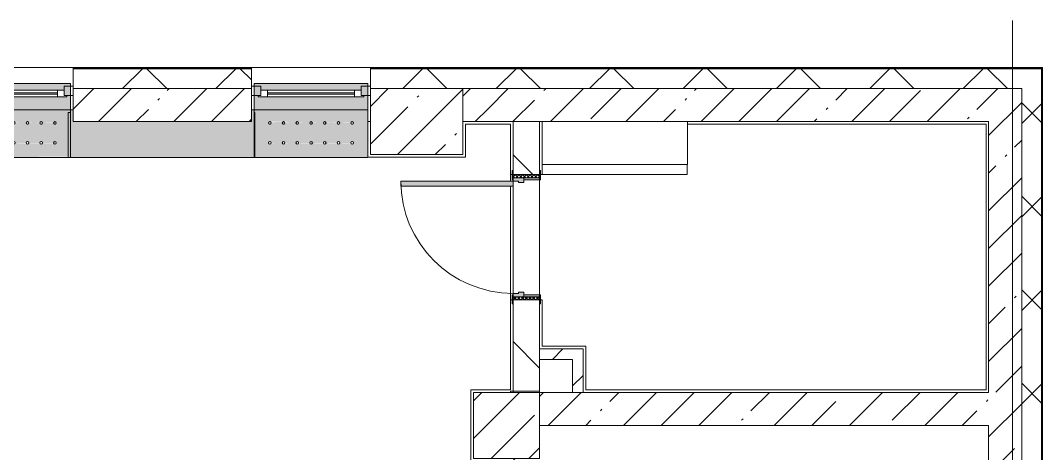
# Model space of a CAD drawing. Header units: millimetres. Extents: x 63482 to 319368, y -8553 to 29000.
# Drawn here: x 252289 to 260027, y 18638 to 21915 of the extents above; entities that cross this region are included whole.
import ezdxf

# ---------------------------------------------------------------- set-up
doc = ezdxf.new("R2010")
doc.units = ezdxf.units.MM
for name, color, linetype, lineweight, true_color in [('A-DOOR-3', 7, 'Continuous', 5, 0xaaaaaa), ('A-DOOR-4', 7, 'Continuous', 5, 0xe2e2e2), ('A-DOOR-FRAM-2', 7, 'Continuous', 5, 0xe2e2e2), ('A-DOOR-FRAM-3', 7, 'Continuous', 5, 0xaaaaaa), ('A-FLOR-2', 7, 'Continuous', 5, 0xaaaaaa), ('Знаки-2', 7, 'Continuous', 5, 0xd7cfbf)]:
    doc.layers.add(name, color=color, linetype=linetype, lineweight=lineweight, true_color=true_color)
for name, color, linetype, lineweight in [('A-GLAZ-2', 7, 'Continuous', 5), ('A-WALL', 7, 'Continuous', 9), ('A-WALL-4', 7, 'Continuous', 5), ('I-WALL-2', 7, 'Continuous', 5), ('S-COLS', 7, 'Continuous', 5), ('Знаки', 7, 'Continuous', 5), ('Оси', 7, 'Continuous', 9)]:
    doc.layers.add(name, color=color, linetype=linetype, lineweight=lineweight)
pattern_1 = [(45, (134788.6, 0), (-285.1231, 285.1231), []), (45, (135073.7, 0), (-285.1231, 285.1231), [504.031, -100.806, 16.764, -84.042])]
pattern_2 = [(45, (134788.6, 0), (-353.5534, 353.5534), []), (135, (134788.6, 0), (-353.5534, -353.5534), [])]
pattern_3 = [(45, (134788.6, 0), (-176.7767, 176.7767), [])]

# ---------------------------------------------------------------- blocks, each defined once
blk = doc.blocks.new('120_Окно_СКБ_1Ст - 120_Окно_СКБ_1Ст 900х2500_h_ с форточкой-22876038-Общий план 3 этажа с размещением фрагментов 3_1-3_8')
at = {"layer": 'A-GLAZ-2'}
for p, q in [((-450, -127), (-450, -57)), ((-450, -57), (-380, -57)), ((-431, -57), (-450, -57)), ((-380, -57), (-380, -127)), ((380, -127), (380, -57)), ((380, -57), (450, -57)), ((450, -57), (429, -57)), ((450, -57), (450, -127)), ((-380, -127), (-450, -127)), ((-450, -127), (-431, -127)), ((-380, -127), (-400, -127)), ((-400, -127), (-400, -137)), ((-400, -137), (400, -137)), ((400, -137), (-400, -137)), ((380, -87), (-380, -87)), ((-380, -87), (-380, -127)), ((-330, -137), (-330, -87)), ((-330, -107), (330, -107)), ((330, -117), (-330, -117)), ((330, -137), (330, -87)), ((380, -127), (380, -87)), ((450, -127), (380, -127)), ((400, -127), (380, -127)), ((400, -137), (400, -127)), ((429, -127), (450, -127))]:
    blk.add_line(p, q, dxfattribs=at)
blk = doc.blocks.new('110_Дверь_СКБ_1Ст_Внутренняя1 - Д-8 950x2100h_охрана-V94-Общий план 3 этажа с размещением фрагментов 3_1-3_8')
at = {"layer": 'A-DOOR-3'}
h = blk.add_hatch(dxfattribs=at)
h.set_pattern_fill('FP_54', color=256, style=0, pattern_type=2)
h.set_pattern_definition([(135, (1826.41, 164.685), (-14.14214, -14.14214), []), (225, (1826.41, 164.685), (14.14214, -14.14214), [])])
h.paths.add_polyline_path([(487.5, 100), (462.5, 100), (462.5, -100), (487.5, -100)])
at = {"layer": 'A-DOOR-4'}
h = blk.add_hatch(color=256, dxfattribs=at)
h.paths.add_polyline_path([(-412.5, 100), (-437.5, 100), (-437.5, 20), (-402.5, 20), (-402.5, 60), (-412.5, 60)])
h.paths.add_polyline_path([(451.1, 100), (437.5, 100), (437.5, 60), (427.5, 60), (427.5, 20), (462.5, 20), (462.5, 100)])
at = {"layer": 'A-DOOR-FRAM-2'}
for points in [[(397.5, 950), (397.5, 100), (437.5, 100), (437.5, 950)], [(-492.5, 108), (-492.5, 100), (-422.5, 100), (-422.5, 108)], [(451.1, 108), (447.5, 108), (451.1, 100), (517.5, 100), (517.5, 108)], [(-422.5, 20), (-437.5, 20), (-437.5, -100), (-422.5, -100)], [(451.1, 20), (447.5, 20), (451.1, -100), (462.5, -100), (462.5, 20)], [(-492.5, -100), (-492.5, -108), (-422.5, -108), (-422.5, -100)], [(517.5, -100), (447.5, -100), (451.1, -108), (517.5, -108)]]:
    blk.add_hatch(color=256, dxfattribs=at).paths.add_polyline_path(points)
at = {"layer": 'A-DOOR-FRAM-3'}
h = blk.add_hatch(dxfattribs=at)
h.set_pattern_fill('FP_55', color=256, style=0, pattern_type=2)
h.set_pattern_definition([(45, (-296.384, 164.685), (-14.1421, 14.1421), []), (135, (-296.384, 164.685), (-14.1421, -14.1421), [])])
h.paths.add_polyline_path([(-437.5, 100), (-462.5, 100), (-462.5, -100), (-437.5, -100)])
at = {"layer": 'A-DOOR-3'}
for p, q in [((437.5, 950), (397.5, 950)), ((397.5, 950), (397.5, 100)), ((437.5, 100), (437.5, 950)), ((397.5, 100), (437.5, 100))]:
    blk.add_line(p, q, dxfattribs=at)
blk.add_arc((437.5, 100), 850, 90, 180, dxfattribs=at)
at = {"layer": 'A-DOOR-FRAM-3'}
for p, q in [((-422.5, 108), (-492.5, 108)), ((-492.5, 108), (-492.5, 100)), ((-492.5, 100), (-422.5, 100)), ((-437.5, 100), (-462.5, 100)), ((-462.5, 100), (-462.5, -100)), ((-412.5, 100), (-437.5, 100)), ((-437.5, 100), (-437.5, 20)), ((-437.5, -100), (-437.5, 100)), ((-422.5, 100), (-437.5, 100)), ((-437.5, 100), (-437.5, 99)), ((-437.5, 99), (-422.5, 99)), ((-422.5, 100), (-422.5, 108)), ((-422.5, 99), (-422.5, 100)), ((-412.5, 60), (-412.5, 100)), ((437.5, 100), (437.5, 60)), ((462.5, 100), (437.5, 100)), ((517.5, 108), (447.5, 108)), ((447.5, 108), (447.5, 100)), ((462.5, 100), (447.5, 100)), ((447.5, 100), (447.5, 99)), ((447.5, 100), (517.5, 100)), ((447.5, 99), (462.5, 99)), ((462.5, 20), (462.5, 100)), ((487.5, 100), (462.5, 100)), ((462.5, 100), (462.5, -100)), ((462.5, 99), (462.5, 100)), ((487.5, -100), (487.5, 100)), ((517.5, 100), (517.5, 108)), ((-437.5, 20), (-402.5, 20)), ((-422.5, 20), (-437.5, 20)), ((-437.5, 20), (-437.5, -100)), ((-422.5, -100), (-422.5, 20)), ((-402.5, 60), (-412.5, 60)), ((-402.5, 20), (-402.5, 60)), ((437.5, 60), (427.5, 60)), ((427.5, 60), (427.5, 20)), ((427.5, 20), (462.5, 20)), ((462.5, 20), (447.5, 20)), ((447.5, 20), (447.5, -100)), ((462.5, -100), (462.5, 20)), ((-422.5, -100), (-492.5, -100)), ((-492.5, -100), (-492.5, -108)), ((-492.5, -108), (-422.5, -108)), ((-462.5, -100), (-437.5, -100)), ((-437.5, -100), (-422.5, -100)), ((-422.5, -108), (-422.5, -100)), ((447.5, -100), (462.5, -100)), ((517.5, -100), (447.5, -100)), ((447.5, -100), (447.5, -108)), ((447.5, -108), (517.5, -108)), ((462.5, -100), (487.5, -100)), ((517.5, -108), (517.5, -100))]:
    blk.add_line(p, q, dxfattribs=at)
blk = doc.blocks.new('120_Окно_СКБ_1Ст - 120_Окно_СКБ_1Ст 900х2500_h_ с форточкой-V134-Общий план 3 этажа с размещением фрагментов 3_1-3_8')
at = {"layer": 'A-GLAZ-2'}
for p, q in [((-450, -127), (-450, -57)), ((-450, -57), (-380, -57)), ((-431, -57), (-450, -57)), ((-380, -57), (-380, -127)), ((380, -127), (380, -57)), ((380, -57), (450, -57)), ((450, -57), (429, -57)), ((450, -57), (450, -127)), ((-380, -127), (-450, -127)), ((-450, -127), (-431, -127)), ((-380, -127), (-400, -127)), ((-400, -127), (-400, -137)), ((-400, -137), (400, -137)), ((400, -137), (-400, -137)), ((380, -87), (-380, -87)), ((-380, -87), (-380, -127)), ((-330, -137), (-330, -87)), ((-330, -107), (330, -107)), ((330, -117), (-330, -117)), ((330, -137), (330, -87)), ((380, -127), (380, -87)), ((450, -127), (380, -127)), ((400, -127), (380, -127)), ((400, -137), (400, -127)), ((429, -127), (449.8, -127))]:
    blk.add_line(p, q, dxfattribs=at)
blk = doc.blocks.new('BSC_Колонна _Прямоугольная - 700х500-23282984-Общий план 3 этажа с размещением фрагментов 3_1-3_8')
at = {"layer": 'S-COLS'}
h = blk.add_hatch(dxfattribs=at)
h.set_pattern_fill('FP_92', color=256, style=0, pattern_type=2)
h.set_pattern_definition([(45, (-120500, -21150), (-285.1231, 285.1231), []), (45, (-120214.88, -21150), (-285.1231, 285.1231), [504.031, -100.806, 16.764, -84.042])])
h.paths.add_polyline_path([(-350, -250), (350, -250), (350, 250), (-350, 250), (-350, -120.9)])
for p, q in [((350, 250), (-350, 250)), ((-350, 250), (-350, -250)), ((350, -250), (350, 250)), ((-350, -250), (350, -250))]:
    blk.add_line(p, q, dxfattribs=at)
blk = doc.blocks.new('BSC_Колонна _Прямоугольная - 500х500-V161-Общий план 3 этажа с размещением фрагментов 3_1-3_8')
at = {"layer": 'S-COLS'}
h = blk.add_hatch(dxfattribs=at)
h.set_pattern_fill('FP_121', color=256, style=0, pattern_type=2)
h.set_pattern_definition([(45, (-121180, -18850), (-285.1231, 285.1231), []), (45, (-120894.88, -18850), (-285.1231, 285.1231), [504.031, -100.806, 16.764, -84.042])])
h.paths.add_polyline_path([(-250, -250), (250, -250), (250, 250), (-250, 250), (-250, -187.4)])
for p, q in [((250, 250), (-250, 250)), ((-250, 250), (-250, -250)), ((250, -250), (250, 250)), ((-250, -250), (250, -250))]:
    blk.add_line(p, q, dxfattribs=at)
blk = doc.blocks.new('Зашивка радиатора_ с перфорацией М1_1 - Зашивка радиатора_ с перфорацией М1_1-V283-Общий план 3 этажа с размещением фрагментов 3_1-3_8')
at = {"layer": 'Знаки-2'}
h = blk.add_hatch(color=256, dxfattribs=at)
h.paths.add_polyline_path([(401, 180), (430, 180), (430, 380), (-430, 380), (-430, 180), (381, 180)])
h.paths.add_polyline_path([(401, 279), (-399, 279), (-399, 289), (-379, 289), (-379, 329), (381, 329), (381, 289), (401, 289)])
h = blk.add_hatch(color=256, dxfattribs=at)
h.paths.add_polyline_path([(-430, -179.9), (412.2, -174.4), (412.2, 159.9), (430.2, 159.9), (430.2, 180), (-430, 180), (-430, -29.9)])
h.paths.add_polyline_path([(208.5, -79.6), (-318.9, -74.6), (-318.9, -64.6), (-310.3, -59.6), (-301.6, -64.6), (-301.6, -74.6), (-305.2, -78.3), (-215.2, -74.6), (-215.2, -64.6), (-206.5, -59.6), (-197.8, -64.6), (-197.8, -74.6), (-201.5, -78.3), (-111.4, -74.6), (-111.4, -64.6), (-102.8, -59.6), (-94.1, -64.6), (-94.1, -74.6), (-97.7, -78.3), (-7.7, -74.6), (-7.7, -64.6), (1, -59.6), (9.7, -64.6), (9.7, -74.6), (6, -78.3), (96, -74.4), (96.1, -64.6), (104.7, -59.6), (113.4, -64.6), (113.4, -74.6), (109.8, -78.3), (199.8, -74.6), (199.8, -64.6), (208.5, -59.6), (217.2, -64.6), (217.2, -74.6), (213.5, -78.3), (303.6, -74.6), (303.6, -64.6), (312.2, -59.6), (320.9, -64.6), (320.9, -74.6), (312.2, -79.6), (309.7, -79.3), (211.1, -79.3)])
h.paths.add_polyline_path([(312.2, 70.4), (303.6, 75.4), (303.6, 85.4), (307.3, 89), (217.2, 85.4), (217.2, 75.4), (208.5, 70.4), (199.8, 75.4), (199.8, 85.4), (203.5, 89), (113.4, 85.4), (113.4, 75.4), (104.7, 70.4), (96, 75.6), (96.1, 85.4), (96, 89), (9.7, 85.4), (9.7, 75.4), (1, 70.4), (-7.7, 75.4), (-7.7, 85.4), (-4, 89), (-94.1, 85.4), (-94.1, 75.4), (-102.8, 70.4), (-111.4, 75.4), (-111.4, 85.4), (-107.7, 89), (-197.8, 85.4), (-197.8, 75.4), (-206.5, 70.4), (-215.2, 75.4), (-215.2, 85.4), (-211.5, 89), (-301.6, 85.4), (-301.6, 75.4), (-310.3, 70.4), (-318.9, 75.4), (-318.9, 85.4), (-310.3, 90.4), (-307.7, 90), (320.9, 85.4), (320.9, 75.4), (314.8, 70.7)])
at = {"layer": 'Знаки'}
for p, q in [((430, 380), (-430, 380)), ((-430, 380), (-430, 180)), ((430, 180), (430, 380)), ((-430, 180), (430, 180)), ((430.2, 180), (-430, 180)), ((-430, 180), (-430, -179.9)), ((-430, -179.9), (412.2, -179.9))]:
    blk.add_line(p, q, dxfattribs=at)
for centre, start, end in [((-310.3, 80.4), 180, 0), ((-310.3, 80.4), 0, 180), ((-206.5, 80.4), 0, 180), ((-206.5, 80.4), 180, 360), ((-102.8, 80.4), 0, 180), ((-102.8, 80.4), 180, 0), ((1, 80.4), 0, 180), ((1, 80.4), 180, 0), ((104.7, 80.4), 0, 180), ((104.7, 80.4), 180, 360), ((208.5, 80.4), 0, 180), ((208.5, 80.4), 180, 0), ((312.2, 80.4), 0, 180), ((312.2, 80.4), 180, 0), ((-310.3, -69.6), 0, 180), ((-310.3, -69.6), 180, 0), ((-206.5, -69.6), 0, 180), ((-206.5, -69.6), 180, 0), ((-102.8, -69.6), 0, 180), ((-102.8, -69.6), 180, 0), ((1, -69.6), 0, 180), ((1, -69.6), 180, 0), ((104.7, -69.6), 0, 180), ((104.7, -69.6), 180, 0), ((208.5, -69.6), 0, 180), ((208.5, -69.6), 180, 0), ((312.2, -69.6), 0, 180), ((312.2, -69.6), 180, 0)]:
    blk.add_arc(centre, 10, start, end, dxfattribs=at)
blk = doc.blocks.new('Зашивка радиатора_ с перфорацией М1_1 - Зашивка радиатора_ с перфорацией М1_1-V284-Общий план 3 этажа с размещением фрагментов 3_1-3_8')
at = {"layer": 'Знаки-2'}
h = blk.add_hatch(color=256, dxfattribs=at)
h.paths.add_polyline_path([(-429.3, 180), (430, 180), (430, 380), (-430, 380), (-429.3, 180.1)])
h.paths.add_polyline_path([(-379, 279.1), (-399, 279.1), (-399, 289.1), (-379, 289.1), (-379, 329.1), (381, 329.1), (381, 289.1), (401, 289.1), (401, 279.1), (-153.8, 279.1)])
h = blk.add_hatch(color=256, dxfattribs=at)
h.paths.add_polyline_path([(-423.4, -179.9), (430.2, -179.9), (430.2, 180), (-429.3, 178.4), (-429.3, 160), (-423.4, 160), (-423.4, -178.4)])
h.paths.add_polyline_path([(104.7, -79.6), (-318.9, -74.6), (-318.9, -64.6), (-310.3, -59.6), (-301.6, -64.6), (-301.6, -74.6), (-305.2, -78.3), (-215.2, -74.6), (-215.2, -64.6), (-206.5, -59.6), (-197.8, -64.6), (-197.8, -74.6), (-201.5, -78.3), (-111.4, -74.6), (-111.4, -64.6), (-102.8, -59.6), (-94.1, -64.6), (-94.1, -74.6), (-97.7, -78.3), (-7.7, -74.6), (-7.7, -64.6), (1, -59.6), (9.7, -64.6), (9.7, -74.6), (6, -78.3), (96.1, -74.6), (96.1, -64.6), (104.7, -59.6), (113.4, -64.6), (113.4, -74.6), (109.8, -78.3), (199.8, -74.6), (199.8, -64.6), (208.5, -59.6), (217.2, -64.6), (217.2, -74.6), (213.5, -78.3), (303.6, -74.6), (303.6, -64.6), (312.2, -59.6), (320.9, -64.6), (320.9, -74.6), (312.2, -79.6), (309.7, -79.3), (208.5, -79.6)])
h.paths.add_polyline_path([(-310.3, 70.4), (-318.9, 75.4), (-318.9, 85.4), (-310.3, 90.4), (-307.7, 90), (320.9, 85.4), (320.9, 75.4), (312.2, 70.4), (303.6, 75.4), (303.6, 85.4), (307.3, 89), (217.2, 85.4), (217.2, 75.4), (208.5, 70.4), (199.8, 75.4), (199.8, 85.4), (203.5, 89), (113.4, 85.4), (113.4, 75.4), (104.7, 70.4), (96.1, 75.4), (96.1, 85.4), (99.8, 89), (9.7, 85.4), (9.7, 75.4), (1, 70.4), (-7.7, 75.4), (-7.7, 85.4), (-4, 89), (-94.1, 85.4), (-94.1, 75.4), (-102.8, 70.4), (-111.4, 75.4), (-111.4, 85.4), (-107.7, 89), (-197.8, 85.4), (-197.8, 75.4), (-206.5, 70.4), (-215.2, 75.4), (-215.2, 85.4), (-211.5, 89), (-301.6, 85.4), (-301.6, 75.4), (-307.7, 70.7)])
at = {"layer": 'Знаки'}
for p, q in [((430, 380), (-430, 380)), ((-430, 380), (-430, 180.1)), ((430, 180), (430, 380)), ((-429.3, 180), (430, 180)), ((430.2, 180), (-429.3, 180)), ((430.2, -179.9), (430.2, 180)), ((-423.4, -179.9), (430.2, -179.9))]:
    blk.add_line(p, q, dxfattribs=at)
for centre, start, end in [((-310.3, 80.4), 180, 0), ((-310.3, 80.4), 0, 180), ((-206.5, 80.4), 0, 180), ((-206.5, 80.4), 180, 360), ((-102.8, 80.4), 0, 180), ((-102.8, 80.4), 180, 0), ((1, 80.4), 0, 180), ((1, 80.4), 180, 0), ((104.7, 80.4), 0, 180), ((104.7, 80.4), 180, 360), ((208.5, 80.4), 0, 180), ((208.5, 80.4), 180, 0), ((312.2, 80.4), 0, 180), ((312.2, 80.4), 180, 0), ((-310.3, -69.6), 0, 180), ((-310.3, -69.6), 180, 0), ((-206.5, -69.6), 0, 180), ((-206.5, -69.6), 180, 0), ((-102.8, -69.6), 0, 180), ((-102.8, -69.6), 180, 0), ((1, -69.6), 0, 180), ((1, -69.6), 180, 0), ((104.7, -69.6), 0, 180), ((104.7, -69.6), 180, 0), ((208.5, -69.6), 0, 180), ((208.5, -69.6), 180, 0), ((312.2, -69.6), 0, 180), ((312.2, -69.6), 180, 0)]:
    blk.add_arc(centre, 10, start, end, dxfattribs=at)
blk = doc.blocks.new('Зашивка без перфорации М3 - М3_20-V286-Общий план 3 этажа с размещением фрагментов 3_1-3_8')
at = {"layer": 'Знаки-2'}
blk.add_hatch(color=256, dxfattribs=at).paths.add_polyline_path([(-430, -179.9), (960.2, -179.9), (960.2, 180), (940.5, 180), (940.5, 91), (-409.2, 91), (-409.2, 180), (-430, 180), (-430, -29.9)])
at = {"layer": 'Знаки'}
for p, q in [((-409.2, 180), (-430, 180)), ((-430, 180), (-430, -179.9)), ((960.2, 180), (940.5, 180)), ((960.2, -179.9), (960.2, 180)), ((-430, -179.9), (960.2, -179.9))]:
    blk.add_line(p, q, dxfattribs=at)
blk = doc.blocks.new('Зашивка_ опоясывающая панель - Зашивка_ опоясывающая панель-V294-Общий план 3 этажа с размещением фрагментов 3_1-3_8')
at = {"layer": 'Знаки-2'}
blk.add_hatch(color=256, dxfattribs=at).paths.add_polyline_path([(-430, 180), (-430, 179.9), (-424.1, 179.9), (-424.1, -160), (-406, -160), (-406, 180), (-424.1, 180)])
at = {"layer": 'Знаки'}
for p, q in [((-430, 180), (-406, 180)), ((-406, 180), (-406, -160)), ((-424.1, -160), (-406, -160))]:
    blk.add_line(p, q, dxfattribs=at)
blk = doc.blocks.new('Зашивка_ опоясывающая панель - Зашивка_ опоясывающая панель-V295-Общий план 3 этажа с размещением фрагментов 3_1-3_8')
at = {"layer": 'Знаки-2'}
blk.add_hatch(color=256, dxfattribs=at).paths.add_polyline_path([(-424.1, 180), (-430, 180), (-430, -160), (-424.1, -160), (-424.1, 179.9), (-406, 180)])
at = {"layer": 'Знаки'}
for p, q in [((-430, -160), (-430, 180)), ((-430, 180), (-406, 180)), ((-430, -160), (-424.1, -160))]:
    blk.add_line(p, q, dxfattribs=at)
blk = doc.blocks.new('Зашивка приборов отопления43 - Зашивка приборов отопления-33398518-Общий план 3 этажа с размещением фрагментов 3_1-3_8')
at = {"layer": 'A-WALL-4'}
for p, q in [((121290.8, 18994.6), (121290.8, 18669.6)), ((122390.8, 18669.6), (122390.8, 18994.6)), ((121290.8, 18669.6), (122390.8, 18669.6)), ((122389.3, 18669.6), (121290.8, 18669.6)), ((121290.8, 18669.6), (121290.8, 18594.6)), ((122389.3, 18594.6), (122389.3, 18669.6)), ((121290.8, 18594.6), (122389.3, 18594.6))]:
    blk.add_line(p, q, dxfattribs=at)

msp = doc.modelspace()

# ---------------------------------------------------------------- hatches: boundary and pattern name
at = {"layer": 'A-WALL-4'}
h = msp.add_hatch(dxfattribs=at)
h.set_pattern_fill('FP_52', color=256, style=0, pattern_type=2)
h.set_pattern_definition(pattern_2)
h.paths.add_polyline_path([(260018.6, 21400), (260018.6, 21550), (254938.8, 21550), (254938.8, 21400), (259868.6, 21400)])
h.paths.add_polyline_path([(228098.6, 21400), (228098.6, 21550), (228078.6, 21550), (228078.6, 21400)])
h.paths.add_polyline_path([(239438.8, 21400), (239438.8, 21550), (238238.6, 21550), (238238.6, 21400), (239334.5, 21400)])
h.paths.add_polyline_path([(240838.6, 21400), (241639, 21400), (241639, 21550), (240338.8, 21550), (240338.8, 21400)])
h.paths.add_polyline_path([(254038.8, 21400), (254038.8, 21550), (252689, 21550), (252689, 21400), (253834, 21400)])
h.paths.add_polyline_path([(242539, 21400), (243839, 21400), (243834.4, 21550), (242539, 21550)])
h.paths.add_polyline_path([(251789, 21400), (251789, 21550), (250919, 21550), (250919, 21400), (251334.1, 21400)])
h.paths.add_polyline_path([(244739, 21400), (246038.6, 21400), (246038.6, 21550), (244739, 21550)])
h.paths.add_polyline_path([(249334.1, 21400), (249489, 21400), (249489, 21550), (248338.6, 21550), (248338.6, 21400)])
h.paths.add_polyline_path([(234334.7, 21400), (235938.6, 21400), (235938.6, 21550), (231398.6, 21550), (231398.6, 21400)])
h = msp.add_hatch(dxfattribs=at)
h.set_pattern_fill('FP_52', color=256, style=0, pattern_type=2)
h.set_pattern_definition(pattern_2)
h.paths.add_polyline_path([(259868.6, -250), (260018.6, -250), (260018.6, 7700), (259868.6, 7700), (259868.6, -100)])
h.paths.add_polyline_path([(260018.6, 8900), (260018.6, 10820), (259868.6, 10820), (259868.6, 8900)])
h.paths.add_polyline_path([(259868.6, 13120), (260018.6, 13120), (260018.6, 21400), (259868.6, 21400), (259868.6, 15112.7)])
at = {"layer": 'I-WALL-2'}
h = msp.add_hatch(dxfattribs=at)
h.set_pattern_fill('FP_48', color=256, style=0, pattern_type=2)
h.set_pattern_definition(pattern_1)
h.paths.add_polyline_path([(244834.3, 21150), (245138.6, 21150), (245138.6, 21400), (244739, 21400), (244739, 21150)])
h.paths.add_polyline_path([(255828.6, 21150), (255828.6, 21400), (255638.6, 21400), (255638.6, 21150)])
h.paths.add_polyline_path([(245838.6, 21150), (246038.6, 21150), (246038.6, 21400), (245838.6, 21400), (245838.6, 21275)])
h.paths.add_polyline_path([(253834, 21150), (254038.8, 21150), (254038.8, 21400), (252689, 21400), (252689, 21150), (253334, 21150)])
h.paths.add_polyline_path([(248338.6, 21150), (249489, 21150), (249489, 21400), (248338.6, 21400)])
h.paths.add_polyline_path([(250919, 21150), (251789, 21150), (251789, 21400), (250919, 21400)])
h.paths.add_polyline_path([(241639, 21150), (241639, 21400), (240838.6, 21400), (240838.6, 21150), (241334.4, 21150)])
h.paths.add_polyline_path([(242539, 21150), (243839, 21150), (243834.4, 21400), (242539, 21400)])
h.paths.add_polyline_path([(239334.5, 21150), (239438.8, 21150), (239438.8, 21400), (238238.6, 21400), (238238.6, 21150), (238334.6, 21150)])
h.paths.add_polyline_path([(235834.7, 21150), (235938.6, 21150), (235938.6, 21400), (235588.6, 21400), (235588.6, 21150)])
h = msp.add_hatch(dxfattribs=at)
h.set_pattern_fill('FP_48', color=256, style=0, pattern_type=2)
h.set_pattern_definition(pattern_1)
h.paths.add_polyline_path([(259618.6, 21150), (259618.6, 21400), (255828.6, 21400), (255828.6, 21150), (258333.8, 21150)])
h = msp.add_hatch(dxfattribs=at)
h.set_pattern_fill('FP_48', color=256, style=0, pattern_type=2)
h.set_pattern_definition(pattern_1)
h.paths.add_polyline_path([(259618.6, 10600), (259868.6, 10600), (259868.6, 10820), (259618.6, 10820)])
h.paths.add_polyline_path([(259868.6, 13120), (259868.6, 21400), (259618.6, 21400), (259618.6, 13120)])
h = msp.add_hatch(dxfattribs=at)
h.set_pattern_fill('FP_51', color=256, style=0, pattern_type=2)
h.set_pattern_definition([(135, (134788.6, 0), (-353.5534, -353.5534), [])])
h.paths.add_polyline_path([(256218.6, 19100), (256218.6, 19800), (256018.6, 19800), (256018.6, 19100)])
h.paths.add_polyline_path([(256218.6, 20750), (256218.6, 21150), (256018.6, 21150), (256018.6, 20750)])
h = msp.add_hatch(dxfattribs=at)
h.set_pattern_fill('FP_53', color=256, style=0, pattern_type=2)
h.set_pattern_definition(pattern_3)
h.paths.add_polyline_path([(256468.6, 19350), (256548.6, 19350), (256548.6, 19430), (256218.6, 19430), (256218.6, 19350), (256333.9, 19350)])
h = msp.add_hatch(dxfattribs=at)
h.set_pattern_fill('FP_53', color=256, style=0, pattern_type=2)
h.set_pattern_definition(pattern_3)
h.paths.add_polyline_path([(256548.6, 19100), (256548.6, 19350), (256468.6, 19350), (256468.6, 19100)])
h = msp.add_hatch(dxfattribs=at)
h.set_pattern_fill('FP_48', color=256, style=0, pattern_type=2)
h.set_pattern_definition(pattern_1)
h.paths.add_polyline_path([(256218.6, 10380), (256218.6, 10825), (255998.6, 10825), (255998.6, 10380)])
h.paths.add_polyline_path([(256168.6, 12225), (256218.6, 12225), (256218.6, 13400), (255998.6, 13400), (255998.6, 12225), (256138.6, 12225)])
h.paths.add_polyline_path([(255998.6, 13900), (256218.6, 13900), (256218.6, 18600), (255998.6, 18600), (255998.6, 13929.5)])
h.paths.add_polyline_path([(256218.2, 19100), (256218.6, 19100), (256218.6, 19110), (255998.6, 19110), (255998.6, 19100)])
h = msp.add_hatch(dxfattribs=at)
h.set_pattern_fill('FP_48', color=256, style=0, pattern_type=2)
h.set_pattern_definition(pattern_1)
h.paths.add_polyline_path([(259618.6, 18850), (259618.6, 19100), (256218.6, 19100), (256218.6, 18850), (258333.8, 18850)])

# ---------------------------------------------------------------- linework, layer by layer
at = {"layer": 'A-FLOR-2'}
for p, q in [((252346.1, 21130), (252339.5, 21130)), ((252449.9, 21130), (252443.2, 21130)), ((252553.6, 21130), (252547, 21130)), ((254181, 21130), (254174.1, 21130)), ((254284.8, 21130), (254277.8, 21130)), ((254388.5, 21130), (254381.6, 21130)), ((254492.3, 21130), (254485.3, 21130)), ((254596, 21130), (254589.1, 21130)), ((254699.8, 21130), (254692.8, 21130)), ((254803.5, 21130), (254796.6, 21130)), ((254918.8, 20880), (254918.8, 21130)), ((255998.6, 21130), (255658.6, 21130)), ((255658.6, 21130), (255658.6, 20880)), ((255998.6, 21130), (255998.6, 20700)), ((259598.6, 21130), (257338.6, 21130)), ((259598.6, 19120), (259598.6, 21130)), ((255658.6, 20880), (254918.8, 20880)), ((256010.6, 20750), (255998.6, 20750)), ((256238.6, 20750), (256226.6, 20750)), ((255998.6, 20660), (255998.6, 19120)), ((255998.6, 19800), (256010.6, 19800)), ((256226.6, 19800), (256238.6, 19800)), ((256238.6, 19800), (256238.6, 19450)), ((256238.6, 19450), (256568.6, 19450)), ((256568.6, 19450), (256568.6, 19120)), ((255698.6, 18580), (255698.6, 19120)), ((255698.6, 19120), (255998.6, 19120)), ((256568.6, 19120), (259598.6, 19120))]:
    msp.add_line(p, q, dxfattribs=at)
at = {"layer": 'A-WALL'}
for p, q in [((254038.8, 21553), (252689, 21553)), ((254038.8, 21550), (252689, 21550)), ((260021.6, 21553), (254938.8, 21553)), ((260018.6, 21550), (254938.8, 21550)), ((260018.6, 13120), (260018.6, 21550)), ((260021.6, 13120), (260021.6, 21553)), ((254038.8, 21400), (252689, 21400)), ((255638.6, 21400), (259618.6, 21400)), ((259868.6, 21400), (259868.6, 13120)), ((259868.6, 13120), (259868.6, 21400)), ((256218.6, 21150), (256018.6, 21150)), ((256218.6, 19430), (256218.6, 19350)), ((256468.6, 19100), (256548.6, 19100))]:
    msp.add_line(p, q, dxfattribs=at)
at = {"layer": 'A-WALL-4'}
for p, q in [((260026.6, 21558), (243839, 21558)), ((252689, 21558), (252689, 21400)), ((254038.8, 21400), (254038.8, 21558)), ((254938.8, 21558), (254938.8, 21400)), ((260026.6, -258), (260026.6, 21558)), ((259868.6, 21400), (259868.6, 21400))]:
    msp.add_line(p, q, dxfattribs=at)
at = {"layer": 'I-WALL-2'}
for p, q in [((252689, 21400), (252689, 21150)), ((254038.8, 21150), (254038.8, 21400)), ((259868.6, 21400), (259618.6, 21400)), ((252689, 21150), (254038.8, 21150)), ((254938.6, 21150), (254918, 21150)), ((255638.6, 21150), (256018.6, 21150)), ((256018.6, 21150), (256018.6, 20780)), ((256218.6, 20780), (256218.6, 21150)), ((256218.6, 21150), (259618.6, 21150)), ((259618.6, 21150), (259618.6, 19100)), ((256018.6, 19850), (256018.6, 20660)), ((256218.6, 20710), (256218.6, 19840)), ((256018.6, 19770), (256018.6, 19100)), ((256218.6, 19430), (256218.6, 19770)), ((256548.6, 19430), (256218.6, 19430)), ((256548.6, 19100), (256548.6, 19430)), ((256218.6, 19350), (256468.6, 19350)), ((256218.6, 19100), (256218.6, 19350)), ((256468.6, 19350), (256468.6, 19100)), ((255998.6, 19110), (255998.6, 19100)), ((256218.6, 19110), (255998.6, 19110)), ((256468.6, 19100), (256218.6, 19100)), ((259618.6, 19100), (256548.6, 19100)), ((256218.6, 18850), (259618.6, 18850)), ((259618.6, 18850), (259618.6, 10600))]:
    msp.add_line(p, q, dxfattribs=at)
at = {"layer": 'Оси'}
msp.add_line((259798.6, 10029.8), (259798.6, 21915.1), dxfattribs=at)

# ---------------------------------------------------------------- block references
at = {"layer": 'A-DOOR-3', "rotation": 89.99999999999987}
msp.add_blockref('110_Дверь_СКБ_1Ст_Внутренняя1 - Д-8 950x2100h_охрана-V94-Общий план 3 этажа с размещением фрагментов 3_1-3_8', (256118.6, 20262.5), dxfattribs=at)
at = {"layer": 'A-GLAZ-2'}
for name, p in [('120_Окно_СКБ_1Ст - 120_Окно_СКБ_1Ст 900х2500_h_ с форточкой-22876038-Общий план 3 этажа с размещением фрагментов 3_1-3_8', (252239, 21475)), ('120_Окно_СКБ_1Ст - 120_Окно_СКБ_1Ст 900х2500_h_ с форточкой-V134-Общий план 3 этажа с размещением фрагментов 3_1-3_8', (254488.8, 21475))]:
    msp.add_blockref(name, p, dxfattribs=at)
at = {"layer": 'A-WALL-4'}
msp.add_blockref('Зашивка приборов отопления43 - Зашивка приборов отопления-33398518-Общий план 3 этажа с размещением фрагментов 3_1-3_8', (134947.8, 2155.4), dxfattribs=at)
at = {"layer": 'S-COLS'}
for name, p in [('BSC_Колонна _Прямоугольная - 700х500-23282984-Общий план 3 этажа с размещением фрагментов 3_1-3_8', (255288.6, 21150)), ('BSC_Колонна _Прямоугольная - 500х500-V161-Общий план 3 этажа с размещением фрагментов 3_1-3_8', (255968.6, 18850))]:
    msp.add_blockref(name, p, dxfattribs=at)
at = {"layer": 'Знаки'}
for name, p in [('Зашивка радиатора_ с перфорацией М1_1 - Зашивка радиатора_ с перфорацией М1_1-V283-Общий план 3 этажа с размещением фрагментов 3_1-3_8', (252238, 21059)), ('Зашивка радиатора_ с перфорацией М1_1 - Зашивка радиатора_ с перфорацией М1_1-V284-Общий план 3 этажа с размещением фрагментов 3_1-3_8', (254487.8, 21058.9)), ('Зашивка без перфорации М3 - М3_20-V286-Общий план 3 этажа с размещением фрагментов 3_1-3_8', (253098.3, 21059))]:
    msp.add_blockref(name, p, dxfattribs=at)
at = {"layer": 'Знаки', "rotation": 180}
for name, p in [('Зашивка_ опоясывающая панель - Зашивка_ опоясывающая панель-V294-Общий план 3 этажа с размещением фрагментов 3_1-3_8', (252244.2, 21058.9)), ('Зашивка_ опоясывающая панель - Зашивка_ опоясывающая панель-V295-Общий план 3 этажа с размещением фрагментов 3_1-3_8', (253634.4, 21058.9))]:
    msp.add_blockref(name, p, dxfattribs=at)

doc.saveas('drawing.dxf')
